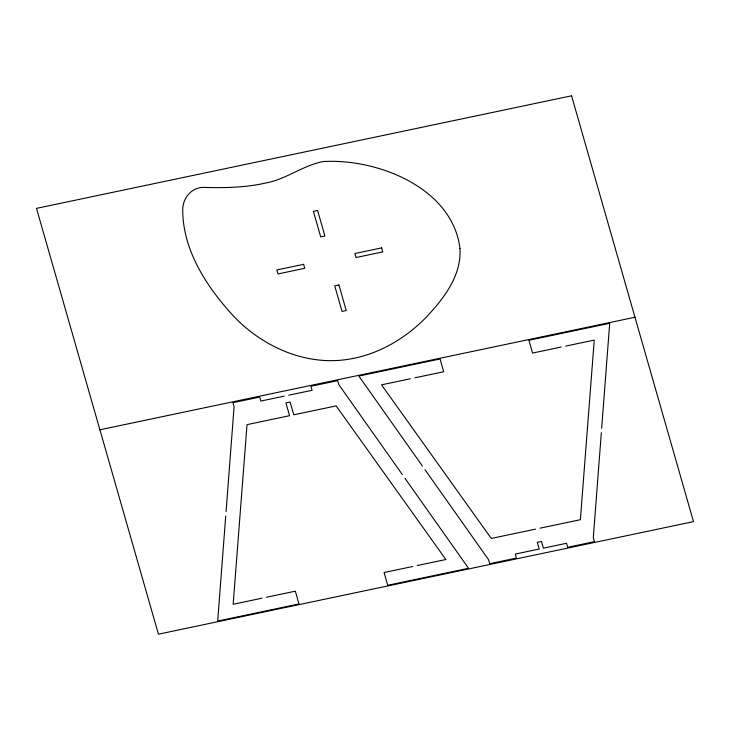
<?xml version="1.0" encoding="UTF-8"?>
<svg xmlns="http://www.w3.org/2000/svg" width="730" height="730" viewBox="0 0 730 730"><rect width="100%" height="100%" fill="white"/><g stroke="black" fill="none" stroke-linecap="round" stroke-linejoin="round"><path stroke-width="1.09" d="M225.725 516.037L217.686 621.057L298.999 603.956L295.349 591.181L266.477 597.25M226.054 511.712L234.093 406.692L232.943 402.686L259.697 397.065L260.847 401.062L284.235 396.144M601.337 432.644L593.298 537.663L594.448 541.66L567.694 547.29L566.553 543.284L543.403 548.157L541.477 541.441L537.289 542.326L539.214 549.033L515.316 554.061L516.457 558.067L489.702 563.697L488.562 559.691L425.015 469.728M601.666 428.309L609.705 323.29L528.894 340.29L532.553 353.065L561.169 347.042M99.91 429.787L634.972 317.24M288.697 395.204L312.084 390.285L310.934 386.279L337.689 380.659L338.839 384.655L402.376 474.619M410.388 378.76L381.525 384.838L491.263 538.448L535.592 529.122M414.85 377.821L443.712 371.752L440.053 358.977L358.85 376.06L422.396 466.023M565.631 346.111L594.247 340.089L580.377 519.705L540.054 528.182M262.015 598.189L233.153 604.258L247.023 424.65L289.564 415.689L285.914 402.914L290.102 402.038L293.761 414.813L336.129 405.898L445.866 559.518L417.213 565.54M412.751 566.48L384.099 572.512L387.694 585.296L468.541 568.287L404.995 478.333M459.964 248.547C461.643 276.095 443.238 299.291 425.334 318.171C403.754 339.833 375.74 355.884 345.117 359.753C303.543 365.137 262.179 346.066 233.737 316.364C206.836 287.082 182.327 249.961 182.728 208.78C183.248 196.899 192.738 186.424 205.13 187.464C225.278 187.993 245.627 187.519 265.373 183.093C286.005 179.434 302.868 165.4 323.353 161.54C377.191 158.364 452.609 187.738 459.964 248.547M571.563 95.812L36.5 208.369L158.437 634.188L693.5 521.631L571.563 95.812M317.587 210.45L313.398 211.326L320.707 236.876L324.905 236L317.587 210.45M303.607 264.315L276.852 269.945L278.002 273.942L304.748 268.321L303.607 264.315M381.635 247.899L354.88 253.529L356.03 257.535L382.785 251.905L381.635 247.899M338.921 284.965L334.732 285.85L342.051 311.4L346.239 310.515L338.921 284.965"/></g></svg>
